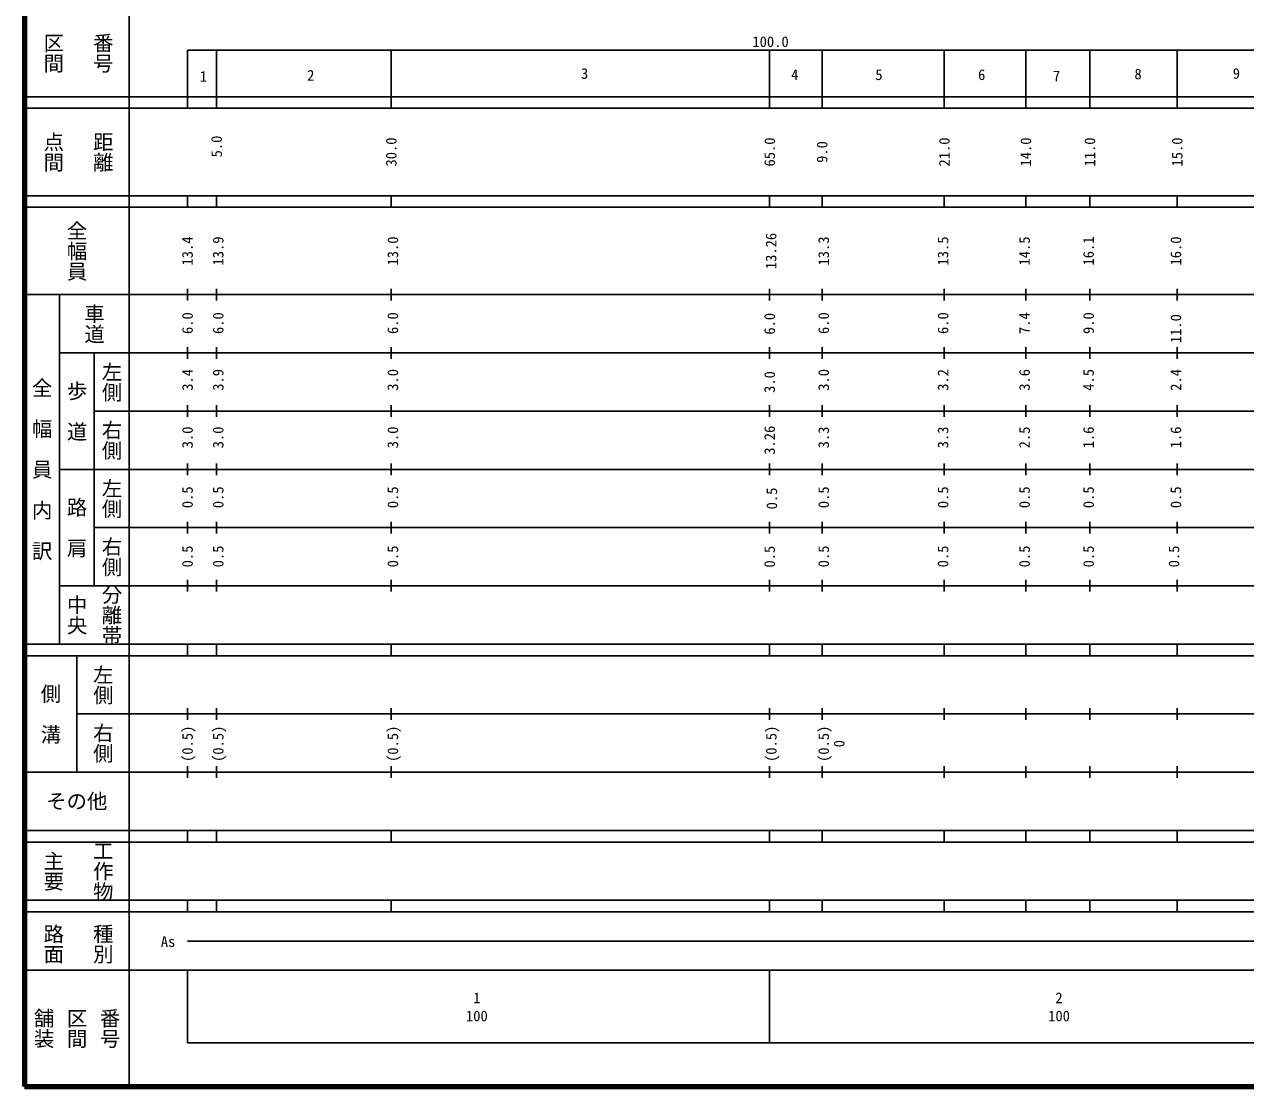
# Model space of a CAD drawing. Units: millimetres, scale not verified. Extents: x 40000 to 680000, y 20000 to 380000.
# Drawn here: x 40000 to 249751, y 20000 to 202409 of the extents above; entities that cross this region are included whole.
import ezdxf
from ezdxf.enums import TextEntityAlignment as Align

# ---------------------------------------------------------------- set-up
doc = ezdxf.new("R2010")
doc.units = ezdxf.units.MM
doc.header["$LTSCALE"] = 1000
doc.layers.add('M-TTL', color=2, linetype='Continuous', lineweight=140)
doc.layers.add('M-TTL-BAND', color=7, linetype='Continuous', lineweight=25)
doc.styles.add('@ＭＳ ゴシック', font='')
doc.styles.add('ＭＳ ゴシック', font='')
doc.styles.get('@ＭＳ ゴシック').set_extended_font_data('@MS Gothic')
doc.styles.get('ＭＳ ゴシック').set_extended_font_data('MS Gothic')

msp = doc.modelspace()

# ---------------------------------------------------------------- linework, layer by layer
at = {"layer": 'M-TTL'}
for p, q in [((40000, 380000), (40000, 20000)), ((40000, 20000), (680000, 20000))]:
    msp.add_line(p, q, dxfattribs=at)
at = {"layer": 'M-TTL-BAND'}
for p, q in [((58000, 370000), (58000, 20000)), ((68000, 198000), (68000, 188000)), ((579000, 198000), (68000, 198000)), ((73000, 198000), (73000, 188000)), ((103000, 198000), (103000, 188000)), ((168000, 198000), (168000, 188000)), ((177000, 198000), (177000, 188000)), ((198000, 198000), (198000, 188000)), ((212000, 198000), (212000, 188000)), ((223000, 198000), (223000, 188000)), ((238000, 198000), (238000, 188000)), ((40000, 190000), (58000, 190000)), ((579000, 190000), (58000, 190000)), ((168000, 190000), (168000, 188000)), ((40000, 188000), (58000, 188000)), ((579000, 188000), (58000, 188000)), ((40000, 173000), (58000, 173000)), ((579000, 173000), (58000, 173000)), ((68000, 173000), (68000, 171000)), ((73000, 173000), (73000, 171000)), ((103000, 173000), (103000, 171000)), ((168000, 171000), (168000, 173000)), ((177000, 173000), (177000, 171000)), ((198000, 173000), (198000, 171000)), ((212000, 173000), (212000, 171000)), ((223000, 173000), (223000, 171000)), ((238000, 173000), (238000, 171000)), ((40000, 171000), (58000, 171000)), ((579000, 171000), (58000, 171000)), ((40000, 156000), (58000, 156000)), ((46000, 96000), (46000, 156000)), ((579000, 156000), (58000, 156000)), ((68000, 157000), (68000, 155000)), ((73000, 157000), (73000, 155000)), ((103000, 157000), (103000, 155000)), ((168000, 155000), (168000, 157000)), ((177000, 157000), (177000, 155000)), ((198000, 157000), (198000, 155000)), ((212000, 157000), (212000, 155000)), ((223000, 157000), (223000, 155000)), ((238000, 157000), (238000, 155000)), ((68000, 147000), (68000, 145000)), ((73000, 147000), (73000, 145000)), ((103000, 147000), (103000, 145000)), ((168000, 145000), (168000, 147000)), ((177000, 147000), (177000, 145000)), ((198000, 147000), (198000, 145000)), ((212000, 147000), (212000, 145000)), ((223000, 147000), (223000, 145000)), ((238000, 147000), (238000, 145000)), ((46000, 146000), (58000, 146000)), ((52000, 146000), (52000, 106000)), ((579000, 146000), (58000, 146000)), ((68000, 137000), (68000, 135000)), ((73000, 137000), (73000, 135000)), ((103000, 137000), (103000, 135000)), ((168000, 135000), (168000, 137000)), ((177000, 137000), (177000, 135000)), ((198000, 137000), (198000, 135000)), ((212000, 137000), (212000, 135000)), ((223000, 137000), (223000, 135000)), ((238000, 137000), (238000, 135000)), ((52000, 136000), (58000, 136000)), ((579000, 136000), (58000, 136000)), ((46000, 126000), (58000, 126000)), ((579000, 126000), (58000, 126000)), ((68000, 127000), (68000, 125000)), ((73000, 127000), (73000, 125000)), ((103000, 127000), (103000, 125000)), ((168000, 125000), (168000, 127000)), ((177000, 127000), (177000, 125000)), ((198000, 127000), (198000, 125000)), ((212000, 127000), (212000, 125000)), ((223000, 127000), (223000, 125000)), ((238000, 127000), (238000, 125000)), ((52000, 116000), (58000, 116000)), ((579000, 116000), (58000, 116000)), ((68000, 117000), (68000, 115000)), ((73000, 117000), (73000, 115000)), ((103000, 117000), (103000, 115000)), ((168000, 115000), (168000, 117000)), ((177000, 117000), (177000, 115000)), ((198000, 117000), (198000, 115000)), ((212000, 117000), (212000, 115000)), ((223000, 117000), (223000, 115000)), ((238000, 117000), (238000, 115000)), ((68000, 107000), (68000, 105000)), ((73000, 107000), (73000, 105000)), ((103000, 107000), (103000, 105000)), ((168000, 105000), (168000, 107000)), ((177000, 107000), (177000, 105000)), ((198000, 107000), (198000, 105000)), ((212000, 107000), (212000, 105000)), ((223000, 107000), (223000, 105000)), ((238000, 107000), (238000, 105000)), ((46000, 106000), (58000, 106000)), ((579000, 106000), (58000, 106000)), ((40000, 96000), (58000, 96000)), ((579000, 96000), (58000, 96000)), ((68000, 96000), (68000, 94000)), ((73000, 96000), (73000, 94000)), ((103000, 96000), (103000, 94000)), ((168000, 94000), (168000, 96000)), ((177000, 96000), (177000, 94000)), ((198000, 96000), (198000, 94000)), ((212000, 96000), (212000, 94000)), ((223000, 96000), (223000, 94000)), ((238000, 96000), (238000, 94000)), ((40000, 94000), (58000, 94000)), ((49000, 94000), (49000, 74000)), ((579000, 94000), (58000, 94000)), ((49000, 84000), (58000, 84000)), ((579000, 84000), (58000, 84000)), ((68000, 85000), (68000, 83000)), ((73000, 85000), (73000, 83000)), ((103000, 85000), (103000, 83000)), ((168000, 83000), (168000, 85000)), ((177000, 85000), (177000, 83000)), ((198000, 85000), (198000, 83000)), ((212000, 85000), (212000, 83000)), ((223000, 85000), (223000, 83000)), ((238000, 85000), (238000, 83000)), ((40000, 74000), (58000, 74000)), ((579000, 74000), (58000, 74000)), ((68000, 75000), (68000, 73000)), ((73000, 75000), (73000, 73000)), ((103000, 75000), (103000, 73000)), ((168000, 73000), (168000, 75000)), ((177000, 75000), (177000, 73000)), ((198000, 75000), (198000, 73000)), ((212000, 75000), (212000, 73000)), ((223000, 75000), (223000, 73000)), ((238000, 75000), (238000, 73000)), ((40000, 64000), (58000, 64000)), ((579000, 64000), (58000, 64000)), ((68000, 64000), (68000, 62000)), ((73000, 64000), (73000, 62000)), ((103000, 64000), (103000, 62000)), ((168000, 62000), (168000, 64000)), ((177000, 64000), (177000, 62000)), ((198000, 64000), (198000, 62000)), ((212000, 64000), (212000, 62000)), ((223000, 64000), (223000, 62000)), ((238000, 64000), (238000, 62000)), ((40000, 62000), (58000, 62000)), ((579000, 62000), (58000, 62000)), ((40000, 52000), (58000, 52000)), ((579000, 52000), (58000, 52000)), ((68000, 52000), (68000, 50000)), ((73000, 52000), (73000, 50000)), ((103000, 52000), (103000, 50000)), ((168000, 52000), (168000, 50000)), ((168000, 50000), (168000, 52000)), ((177000, 52000), (177000, 50000)), ((198000, 52000), (198000, 50000)), ((212000, 52000), (212000, 50000)), ((223000, 52000), (223000, 50000)), ((238000, 52000), (238000, 50000)), ((40000, 50000), (58000, 50000)), ((579000, 50000), (58000, 50000)), ((568000, 45000), (68000, 45000)), ((40000, 40000), (58000, 40000)), ((579000, 40000), (58000, 40000)), ((68000, 40000), (68000, 27500)), ((168000, 40000), (168000, 27500)), ((68000, 27500), (579000, 27500))]:
    msp.add_line(p, q, dxfattribs=at)

# ---------------------------------------------------------------- texts
for s, height, rotation, style, p in [('区間', 2566, 270, '@ＭＳ ゴシック', (45000, 197500)), ('番号', 2566, 270, '@ＭＳ ゴシック', (53500, 197500)), ('点間', 2566, 270, '@ＭＳ ゴシック', (45000, 180500)), ('距離', 2566, 270, '@ＭＳ ゴシック', (53500, 180500)), ('5.0', 1833, 90, 'ＭＳ ゴシック', (73000, 181441)), ('30.0', 1833, 90, 'ＭＳ ゴシック', (103000, 180500)), ('65.0', 1833, 90, 'ＭＳ ゴシック', (168000, 180500)), ('21.0', 1833, 90, 'ＭＳ ゴシック', (198000, 180500)), ('14.0', 1833, 90, 'ＭＳ ゴシック', (212000, 180500)), ('11.0', 1833, 90, 'ＭＳ ゴシック', (223000, 180500)), ('15.0', 1833, 90, 'ＭＳ ゴシック', (238000, 180500)), ('9.0', 1833, 90, 'ＭＳ ゴシック', (177000, 180500)), ('全幅員', 2566, 270, '@ＭＳ ゴシック', (49000, 163500)), ('13.4', 1833, 90, 'ＭＳ ゴシック', (68000, 163500)), ('13.9', 1833, 90, 'ＭＳ ゴシック', (73273, 163500)), ('13.0', 1833, 90, 'ＭＳ ゴシック', (103273, 163500)), ('13.26', 1833, 90, 'ＭＳ ゴシック', (168240, 163500)), ('13.3', 1833, 90, 'ＭＳ ゴシック', (177273, 163500)), ('13.5', 1833, 90, 'ＭＳ ゴシック', (197773, 163500)), ('14.5', 1833, 90, 'ＭＳ ゴシック', (211773, 163500)), ('16.1', 1833, 90, 'ＭＳ ゴシック', (222773, 163500)), ('16.0', 1833, 90, 'ＭＳ ゴシック', (237773, 163500)), ('車道', 2566, 270, '@ＭＳ ゴシック', (52000, 151000)), ('6.0', 1833, 90, 'ＭＳ ゴシック', (68000, 151110)), ('6.0', 1833, 90, 'ＭＳ ゴシック', (73273, 151110)), ('6.0', 1833, 90, 'ＭＳ ゴシック', (103273, 151110)), ('6.0', 1833, 90, 'ＭＳ ゴシック', (167993, 151000)), ('6.0', 1833, 90, 'ＭＳ ゴシック', (177273, 151110)), ('6.0', 1833, 90, 'ＭＳ ゴシック', (197773, 151110)), ('7.4', 1833, 90, 'ＭＳ ゴシック', (211773, 151110)), ('9.0', 1833, 90, 'ＭＳ ゴシック', (222773, 151110)), ('11.0', 1833, 90, 'ＭＳ ゴシック', (237773, 150169)), ('左側', 2566, 270, '@ＭＳ ゴシック', (55000, 141000)), ('3.4', 1833, 90, 'ＭＳ ゴシック', (68000, 141364)), ('3.9', 1833, 90, 'ＭＳ ゴシック', (73273, 141364)), ('3.0', 1833, 90, 'ＭＳ ゴシック', (103273, 141364)), ('3.0', 1833, 90, 'ＭＳ ゴシック', (167993, 141000)), ('3.0', 1833, 90, 'ＭＳ ゴシック', (177273, 141364)), ('3.2', 1833, 90, 'ＭＳ ゴシック', (197773, 141364)), ('3.6', 1833, 90, 'ＭＳ ゴシック', (211773, 141364)), ('4.5', 1833, 90, 'ＭＳ ゴシック', (222773, 141364)), ('2.4', 1833, 90, 'ＭＳ ゴシック', (237773, 141364)), ('全\u3000幅\u3000員\u3000内\u3000訳', 2566, 270, '@ＭＳ ゴシック', (43000, 126000)), ('歩\u3000道', 2566, 270, '@ＭＳ ゴシック', (49000, 136000)), ('右側', 2566, 270, '@ＭＳ ゴシック', (55000, 131000)), ('3.0', 1833, 90, 'ＭＳ ゴシック', (68000, 131479)), ('3.0', 1833, 90, 'ＭＳ ゴシック', (73273, 131479)), ('3.0', 1833, 90, 'ＭＳ ゴシック', (103273, 131479)), ('3.26', 1833, 90, 'ＭＳ ゴシック', (167993, 131000)), ('3.3', 1833, 90, 'ＭＳ ゴシック', (177273, 131479)), ('3.3', 1833, 90, 'ＭＳ ゴシック', (197773, 131479)), ('2.5', 1833, 90, 'ＭＳ ゴシック', (211773, 131479)), ('1.6', 1833, 90, 'ＭＳ ゴシック', (222773, 131479)), ('1.6', 1833, 90, 'ＭＳ ゴシック', (237773, 131479)), ('左側', 2566, 270, '@ＭＳ ゴシック', (55000, 121000)), ('0.5', 1833, 90, 'ＭＳ ゴシック', (68000, 121202)), ('0.5', 1833, 90, 'ＭＳ ゴシック', (73273, 121202)), ('0.5', 1833, 90, 'ＭＳ ゴシック', (103273, 121202)), ('0.5', 1833, 90, 'ＭＳ ゴシック', (168368, 121000)), ('0.5', 1833, 90, 'ＭＳ ゴシック', (177273, 121202)), ('0.5', 1833, 90, 'ＭＳ ゴシック', (197773, 121202)), ('0.5', 1833, 90, 'ＭＳ ゴシック', (211773, 121202)), ('0.5', 1833, 90, 'ＭＳ ゴシック', (222773, 121202)), ('0.5', 1833, 90, 'ＭＳ ゴシック', (237773, 121202)), ('路\u3000肩', 2566, 270, '@ＭＳ ゴシック', (49000, 116000)), ('右側', 2566, 270, '@ＭＳ ゴシック', (55000, 111000)), ('0.5', 1833, 90, 'ＭＳ ゴシック', (68000, 111043)), ('0.5', 1833, 90, 'ＭＳ ゴシック', (73273, 111043)), ('0.5', 1833, 90, 'ＭＳ ゴシック', (103273, 111043)), ('0.5', 1833, 90, 'ＭＳ ゴシック', (167993, 111000)), ('0.5', 1833, 90, 'ＭＳ ゴシック', (177273, 111043)), ('0.5', 1833, 90, 'ＭＳ ゴシック', (197773, 111043)), ('0.5', 1833, 90, 'ＭＳ ゴシック', (211773, 111043)), ('0.5', 1833, 90, 'ＭＳ ゴシック', (222773, 111043)), ('0.5', 1833, 90, 'ＭＳ ゴシック', (237443, 111043)), ('分離帯', 2566, 270, '@ＭＳ ゴシック', (55000, 101000)), ('中央', 2566, 270, '@ＭＳ ゴシック', (49000, 101000)), ('左側', 2566, 270, '@ＭＳ ゴシック', (53500, 89000)), ('側\u3000溝', 2566, 270, '@ＭＳ ゴシック', (44500, 84000)), ('右側', 2566, 270, '@ＭＳ ゴシック', (53500, 79000)), ('(0.5)', 1833, 90, 'ＭＳ ゴシック', (68000, 78866)), ('(0.5)', 1833, 90, 'ＭＳ ゴシック', (73273, 78866)), ('(0.5)', 1833, 90, 'ＭＳ ゴシック', (103273, 78866)), ('(0.5)', 1833, 90, 'ＭＳ ゴシック', (168273, 78866)), ('(0.5)', 1833, 90, 'ＭＳ ゴシック', (177273, 78866)), ('0', 1833, 90, 'ＭＳ ゴシック', (179934, 78888)), ('工作物', 2566, 270, '@ＭＳ ゴシック', (53500, 57000)), ('主要', 2566, 270, '@ＭＳ ゴシック', (45000, 57000)), ('路面', 2566, 270, '@ＭＳ ゴシック', (45000, 44500)), ('種別', 2566, 270, '@ＭＳ ゴシック', (53500, 44500)), ('舗装', 2566, 270, '@ＭＳ ゴシック', (43333, 30000)), ('区間', 2566, 270, '@ＭＳ ゴシック', (49000, 30000)), ('番号', 2566, 270, '@ＭＳ ゴシック', (54667, 30000))]:
    msp.add_text(s, height=height, rotation=rotation, dxfattribs=dict(at, style=style)).set_placement(p, align=Align.MIDDLE_CENTER)
at = {"layer": 'M-TTL-BAND', "style": 'ＭＳ ゴシック'}
for s, height, p in [('100.0', 1833, (168156, 199445)), ('1', 1833, (70739, 193471)), ('2', 1833, (89185, 193674)), ('3', 1833, (136212, 193978)), ('4', 1833, (172321, 193775)), ('5', 1833, (186775, 193775)), ('6', 1833, (204423, 193775)), ('7', 1833, (217295, 193572)), ('8', 1833, (231282, 193902)), ('9', 1833, (248172, 194000)), ('その他', 2566, (49000, 69000)), ('As', 1833, (64671, 44907)), ('1', 1833, (117712, 35238)), ('2', 1833, (217712, 35238)), ('100', 1833, (117712, 32131)), ('100', 1833, (217712, 32131))]:
    msp.add_text(s, height=height, dxfattribs=at).set_placement(p, align=Align.MIDDLE_CENTER)

doc.saveas('drawing.dxf')
